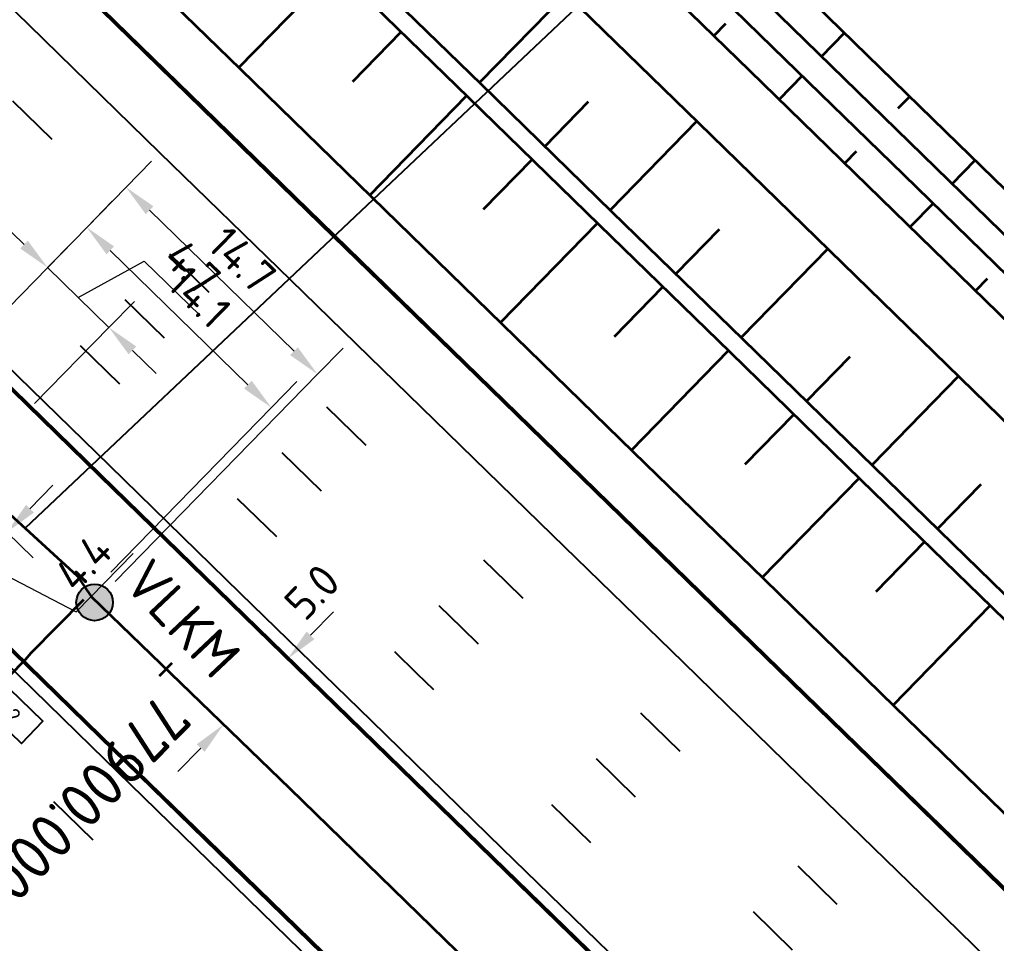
# Model space of a CAD drawing. Header units: metres. Extents: x 134219 to 139178, y 438661 to 444352.
# Drawn here: x 137358.9 to 137412.4, y 440360.5 to 440411.1 of the extents above; entities that cross this region are included whole.
import ezdxf
from ezdxf.enums import TextEntityAlignment as Align

# ---------------------------------------------------------------- set-up
doc = ezdxf.new("R2010")
doc.units = ezdxf.units.M
doc.linetypes.add('13strp', pattern=[4, 1, -3])
doc.linetypes.add('39strp', pattern=[12, 3, -9])
doc.layers.get('DEFPOINTS').update_dxf_attribs({"color": 193})
for name, color, linetype, lineweight in [('N-WE-KL-ET_HULPSTUK_MOF-S', 10, 'Continuous', 25), ('N-WE-KL-ET_LS_HULPSTUK_MOF-T18', 10, 'Continuous', 18), ('N-WE-KL-ET_LS_HULPSTUK_MOF-T25', 7, 'Continuous', 25), ('N-WE-KL-ET_LS_OV_KABEL-G', 10, 'KL-LS-OV-N', 35), ('N-WE-KL-ET_LS_OV_KABEL-M', 7, 'Continuous', 18), ('N-WE-KL-MONITORING-T18', 1, 'Continuous', 25), ('N-WE-VW-VS-S', 160, 'Continuous', 25), ('N-WE-VW-VS-T18', 10, 'Continuous', 18), ('N-WE-VW-VS-T25', 7, 'Continuous', 25), ('Utd-ondergr-nw', 8, '13strp', 35), ('X-XX-AL-AANPIJLING-S', 7, 'Continuous', 25)]:
    doc.layers.add(name, color=color, linetype=linetype, lineweight=lineweight)
doc.layers.add('N-WE-KL-MONITORING-T25', color=2, linetype='Continuous')
doc.layers.add('Utd-weg-nw', color=8, linetype='Continuous')
doc.styles.add('alm a2ee v011$0$rtw_iso', font='NLCS-ISO.ttf')
doc.styles.add('ISO18', font='NLCS-ISO.ttf')
doc.styles.add('ISO25', font='NLCS-ISO.ttf')
doc.styles.add('NLCS-ISO', font='NLCS-ISO.ttf')
doc.styles.add('NLCS_18', font='NLCS-ISO.ttf', dxfattribs={"height": 1.8})
doc.linetypes.add('KL-LS-OV-N', pattern='A,4,-1,[103,NLCS.SHX,S=0.75,R=0,X=0,Y=0],-1,4,-1.5,["0V",Standard,S=1,R=0,X=0,Y=-0.5],-3', length=14.5)
doc.dimstyles.new('NLCS_t18_pijl_Dimension_l3_h1', dxfattribs={"dimtxt": 1.8, "dimasz": 1.8, "dimexe": 2, "dimexo": 2, "dimgap": 0.7, "dimtad": 1, "dimdec": 1, "dimzin": 0, "dimdsep": 46, "dimtxsty": 'NLCS_18', "dimcen": 2.5, "dimdle": 2, "dimclrd": 256, "dimclre": 256, "dimclrt": 256, "dimadec": 1, "dimazin": 0, "dimtfac": 1, "dimtdec": 1, "dimtofl": 0, "dimtmove": 1, "dimatfit": 0, "dimfxl": 0, "dimtolj": 1, "dimtzin": 0, "dimlwd": 18, "dimlwe": 18, "dimarcsym": 0})

# ---------------------------------------------------------------- blocks, each defined once
blk = doc.blocks.new('SVW-TDI_HULP_DETECTIELUS-SO')
blk.add_line((0.5, 0.5), (0, 0))
at = {"color": 0, "linetype": 'ByBlock'}
blk.add_lwpolyline([(0.5, 2.192), (3.038, 2.192), (3.038, 0.5), (0.5, 0.5)], close=True, dxfattribs=at)
at = {"layer": 'N-WE-VW-VS-T18', "linetype": 'ByBlock', "style": 'NLCS-ISO', "flags": 1}
for tag, p in [('OMSCHRIJVING_LEGENDA', (7.741, -6.192)), ('NABIJ_PORTAAL', (7.741, -9.976)), ('LOCATIE', (7.741, -13.761)), ('RIJSTROKEN', (7.741, -17.545)), ('OVERIGE_OPMERKING(EN)_1', (7.741, -21.33)), ('OVERIGE_OPMERKING(EN)_2', (7.741, -25.114))]:
    blk.add_attdef(tag, p, '', height=1.8, dxfattribs=at)
at = {"layer": 'N-WE-VW-VS-T25', "linetype": 'ByBlock', "style": 'NLCS-ISO'}
blk.add_attdef('LUSNUMMER', text='', height=1.8, dxfattribs=at).set_placement((2.264, 1.346), align=Align.MIDDLE)
blk = doc.blocks.new('SKL-ET_HULP_VERGROTELUSKOPPELMOF-SO')
at = {"ltscale": 10}
h = blk.add_hatch(color=256, dxfattribs=at)
edge = h.paths.add_edge_path()
edge.add_arc((0, 0), 1, 0, 360)
blk.add_circle((0, 0), 1)
at = {"layer": 'N-WE-KL-ET_LS_HULPSTUK_MOF-T18', "style": 'NLCS-ISO', "flags": 1}
for tag, p in [('OMSCHRIJVING_LEGENDA', (0, -8.431)), ('CONSTRUCTIENUMMER', (0, -12.215)), ('LOCATIE', (0, -16)), ('AANTAL_LUSPAREN', (0, -19.784)), ('POSITIE_X', (0, -23.569)), ('POSITIE_Y', (0, -27.353)), ('OVERIGE_OPMERKING(EN)_1', (0, -31.138)), ('OVERIGE_OPMERKING(EN)_2', (0, -34.922))]:
    blk.add_attdef(tag, p, '', height=1.8, dxfattribs=at)
at = {"layer": 'N-WE-KL-ET_LS_HULPSTUK_MOF-T25', "style": 'NLCS-ISO'}
blk.add_attdef('SOORT_MOF', (0, 2.715), '', height=2.25, dxfattribs=at)
blk = doc.blocks.new('*D338')
at = {"layer": 'DEFPOINTS', "color": 0, "transparency": 16777216}
for p in [(137373.607, 440376.064), (137370.106, 440372.471), (137370.106, 440372.471)]:
    blk.add_point(p, dxfattribs=at)
at = {"layer": 'N-WE-KL-ET_LS_OV_KABEL-M', "linetype": 'Continuous', "lineweight": 18, "transparency": 16777216}
for p, q in [((137374.863, 440377.353), (137376.12, 440378.642)), ((137368.85, 440371.182), (137367.593, 440369.893))]:
    blk.add_line(p, q, dxfattribs=at)
at = {"layer": 'N-WE-KL-ET_LS_OV_KABEL-M', "lineweight": 18, "transparency": 16777216}
for p, q in [((137373.607, 440376.064), (137375.039, 440374.668)), ((137370.106, 440372.471), (137371.538, 440371.075))]:
    blk.add_line(p, q, dxfattribs=at)
at = {"layer": 'N-WE-KL-ET_LS_OV_KABEL-M', "transparency": 16777216}
for points in [[(137374.648, 440377.562), (137375.078, 440377.143), (137373.607, 440376.064)], [(137368.635, 440371.391), (137369.064, 440370.973), (137370.106, 440372.471)]]:
    blk.add_solid(points, dxfattribs=at)
at = {"layer": 'N-WE-KL-ET_LS_OV_KABEL-M', "transparency": 16777216, "insert": (137374.946, 440379.73), "char_height": 1.8, "attachment_point": 5, "rotation": 45.7374, "style": 'NLCS_18'}
blk.add_mtext('\\A1;5.0', dxfattribs=at)
blk = doc.blocks.new('*D355')
at = {"layer": 'DEFPOINTS', "color": 0, "transparency": 16777216}
for p in [(137364.763, 440401.885), (137375.244, 440391.648), (137375.244, 440391.648)]:
    blk.add_point(p, dxfattribs=at)
at = {"layer": 'N-WE-KL-ET_LS_OV_KABEL-M', "lineweight": 18, "transparency": 16777216}
for p, q in [((137364.763, 440401.885), (137366.16, 440403.315)), ((137375.244, 440391.648), (137376.642, 440393.078))]:
    blk.add_line(p, q, dxfattribs=at)
at = {"layer": 'N-WE-KL-ET_LS_OV_KABEL-M', "linetype": 'Continuous', "lineweight": 18, "transparency": 16777216}
blk.add_line((137366.051, 440400.627), (137373.957, 440392.905), dxfattribs=at)
at = {"layer": 'N-WE-KL-ET_LS_OV_KABEL-M', "transparency": 16777216}
for points in [[(137366.26, 440400.842), (137365.841, 440400.412), (137364.763, 440401.885)], [(137374.166, 440393.12), (137373.747, 440392.691), (137375.244, 440391.648)]]:
    blk.add_solid(points, dxfattribs=at)
at = {"layer": 'N-WE-KL-ET_LS_OV_KABEL-M', "transparency": 16777216, "insert": (137371.122, 440397.911), "char_height": 1.8, "attachment_point": 5, "rotation": 315.6757, "style": 'NLCS_18'}
blk.add_mtext('\\A1;14.7', dxfattribs=at)
blk = doc.blocks.new('*D356')
at = {"layer": 'DEFPOINTS', "color": 0, "transparency": 16777216}
for p in [(137362.616, 440399.686), (137372.721, 440389.817), (137372.721, 440389.817)]:
    blk.add_point(p, dxfattribs=at)
at = {"layer": 'N-WE-KL-ET_LS_OV_KABEL-M', "lineweight": 18, "transparency": 16777216}
for p, q in [((137362.616, 440399.686), (137364.013, 440401.117)), ((137372.721, 440389.817), (137374.118, 440391.247))]:
    blk.add_line(p, q, dxfattribs=at)
at = {"layer": 'N-WE-KL-ET_LS_OV_KABEL-M', "linetype": 'Continuous', "lineweight": 18, "transparency": 16777216}
blk.add_line((137363.904, 440398.429), (137371.433, 440391.074), dxfattribs=at)
at = {"layer": 'N-WE-KL-ET_LS_OV_KABEL-M', "transparency": 16777216}
for points in [[(137364.113, 440398.643), (137363.694, 440398.214), (137362.616, 440399.686)], [(137371.643, 440391.289), (137371.224, 440390.86), (137372.721, 440389.817)]]:
    blk.add_solid(points, dxfattribs=at)
at = {"layer": 'N-WE-KL-ET_LS_OV_KABEL-M', "transparency": 16777216, "insert": (137368.786, 440395.896), "char_height": 1.8, "attachment_point": 5, "rotation": 315.6757, "style": 'NLCS_18'}
blk.add_mtext('\\A1;14.1', dxfattribs=at)
blk = doc.blocks.new('*D357')
at = {"layer": 'DEFPOINTS', "color": 0, "transparency": 16777216}
for p in [(137360.469, 440397.488), (137363.828, 440394.207), (137363.828, 440394.207)]:
    blk.add_point(p, dxfattribs=at)
at = {"layer": 'N-WE-KL-ET_LS_OV_KABEL-M', "linetype": 'Continuous', "lineweight": 18, "transparency": 16777216}
for p, q in [((137359.181, 440398.746), (137357.893, 440400.003)), ((137362.148, 440395.847), (137365.756, 440397.845)), ((137365.756, 440397.845), (137368.818, 440394.855)), ((137360.469, 440397.488), (137363.828, 440394.207)), ((137365.116, 440392.949), (137366.404, 440391.691))]:
    blk.add_line(p, q, dxfattribs=at)
at = {"layer": 'N-WE-KL-ET_LS_OV_KABEL-M', "lineweight": 18, "transparency": 16777216}
for p, q in [((137360.469, 440397.488), (137361.866, 440398.919)), ((137363.828, 440394.207), (137365.226, 440395.637))]:
    blk.add_line(p, q, dxfattribs=at)
at = {"layer": 'N-WE-KL-ET_LS_OV_KABEL-M', "transparency": 16777216}
for points in [[(137359.391, 440398.96), (137358.971, 440398.531), (137360.469, 440397.488)], [(137365.326, 440393.164), (137364.906, 440392.734), (137363.828, 440394.207)]]:
    blk.add_solid(points, dxfattribs=at)
at = {"layer": 'N-WE-KL-ET_LS_OV_KABEL-M', "transparency": 16777216, "insert": (137368.405, 440397.494), "char_height": 1.8, "attachment_point": 5, "rotation": 315.6757, "style": 'NLCS_18'}
blk.add_mtext('\\A1;4.7', dxfattribs=at)
blk = doc.blocks.new('*D421')
at = {"layer": 'DEFPOINTS', "color": 0, "transparency": 16777216}
for p in [(137358.249, 440382.996), (137358.249, 440382.996), (137355.174, 440379.841)]:
    blk.add_point(p, dxfattribs=at)
at = {"layer": 'N-WE-KL-ET_LS_OV_KABEL-M', "linetype": 'Continuous', "lineweight": 18, "transparency": 16777216}
for p, q in [((137359.506, 440384.285), (137360.762, 440385.574)), ((137355.174, 440379.841), (137358.249, 440382.996)), ((137362.034, 440378.641), (137365.147, 440381.835)), ((137356.712, 440381.418), (137362.034, 440378.641)), ((137353.918, 440378.552), (137352.662, 440377.263))]:
    blk.add_line(p, q, dxfattribs=at)
at = {"layer": 'N-WE-KL-ET_LS_OV_KABEL-M', "lineweight": 18, "transparency": 16777216}
for p, q in [((137358.249, 440382.996), (137359.682, 440381.6)), ((137355.174, 440379.841), (137356.607, 440378.445))]:
    blk.add_line(p, q, dxfattribs=at)
at = {"layer": 'N-WE-KL-ET_LS_OV_KABEL-M', "transparency": 16777216}
for points in [[(137359.291, 440384.494), (137359.721, 440384.076), (137358.249, 440382.996)], [(137353.703, 440378.761), (137354.133, 440378.342), (137355.174, 440379.841)]]:
    blk.add_solid(points, dxfattribs=at)
at = {"layer": 'N-WE-KL-ET_LS_OV_KABEL-M', "transparency": 16777216, "insert": (137362.444, 440381.354), "char_height": 1.8, "attachment_point": 5, "rotation": 45.7374, "style": 'NLCS_18'}
blk.add_mtext('\\A1;4.4', dxfattribs=at)

msp = doc.modelspace()

# ---------------------------------------------------------------- linework, layer by layer
at = {"layer": 'N-WE-KL-ET_LS_OV_KABEL-G', "flags": 128}
for points, elevation in [([(137349.117, 440393.781), (137357.31, 440385.817), (137358.179, 440384.189), (137362.082, 440380.608), (137362.86, 440379.473), (137373.725, 440368.974), (137394.141, 440349.067), (137416.566, 440327.514), (137429.333, 440314.961), (137482.44, 440263.041), (137488.787, 440256.891), (137491.363, 440254.615), (137492.379, 440253.392), (137536.106, 440210.84), (137584.458, 440163.718), (137625.428, 440123.396), (137629.184, 440119.991), (137630.49, 440119.137), (137632.386, 440116.924), (137668.355, 440081.707), (137675.32, 440074.796), (137677.354, 440073.363), (137679.01, 440071.167), (137703.418, 440047.33), (137722.059, 440029.174), (137723.853, 440028.128), (137725.242, 440026.432), (137736.959, 440014.829), (137746.016, 440006.088), (137750.75, 440001.922), (137767.587, 439985.788), (137770.243, 439982.795), (137773.533, 439979.728), (137773.666, 439979.588)], 1.454), ([(137362.441, 440379.299), (137359.56, 440376.377), (137359.252, 440376.018), (137358.369, 440375.122)], 1.281)]:
    msp.add_lwpolyline(points, dxfattribs=dict(at, elevation=elevation))
at = {"layer": 'N-WE-KL-ET_LS_OV_KABEL-M'}
for points in [[(137352.599, 440389.43), (137364.763, 440401.885)], [(137359.761, 440390.042), (137363.828, 440394.207)], [(137363.925, 440380.81), (137372.721, 440389.817)]]:
    msp.add_lwpolyline(points, dxfattribs=at)
at = {"layer": 'N-WE-KL-ET_LS_OV_KABEL-M', "elevation": 1.201}
msp.add_lwpolyline([(137364.168, 440380.307), (137375.244, 440391.648)], dxfattribs=at)
at = {"layer": 'Utd-ondergr-nw', "color": 7, "linetype": 'Continuous'}
msp.add_line((137367.279, 440375.836), (137366.581, 440375.119), dxfattribs=at)
at = {"layer": 'Utd-ondergr-nw', "linetype": 'Continuous', "flags": 128}
for points in [[(137298.882, 440434.605), (137306.044, 440427.625), (137313.205, 440420.646), (137320.367, 440413.666), (137327.528, 440406.687), (137334.69, 440399.707), (137341.851, 440392.728), (137343.477, 440391.143), (137349.012, 440385.748), (137356.174, 440378.769), (137363.335, 440371.789), (137370.497, 440364.81), (137377.658, 440357.83), (137384.82, 440350.851), (137391.981, 440343.871), (137399.143, 440336.892), (137406.304, 440329.912), (137413.466, 440322.933), (137420.627, 440315.953), (137427.789, 440308.974)], [(137298.931, 440434.655), (137306.092, 440427.675), (137313.254, 440420.696), (137320.415, 440413.716), (137327.577, 440406.737), (137334.738, 440399.757), (137341.9, 440392.778), (137343.525, 440391.194), (137349.061, 440385.798), (137356.223, 440378.819), (137363.384, 440371.839), (137370.546, 440364.86), (137377.707, 440357.881), (137384.869, 440350.901), (137392.03, 440343.922), (137399.192, 440336.942), (137406.353, 440329.963), (137413.515, 440322.983), (137420.676, 440316.004), (137427.838, 440309.024)], [(137382.591, 440431.278), (137388.127, 440425.883), (137395.289, 440418.903), (137402.45, 440411.924), (137409.612, 440404.944), (137416.773, 440397.965), (137423.935, 440390.986), (137431.096, 440384.006), (137438.258, 440377.027), (137445.419, 440370.047), (137451.177, 440364.435)], [(137381.335, 440429.989), (137386.871, 440424.594), (137394.032, 440417.614), (137401.194, 440410.635), (137408.355, 440403.655), (137415.517, 440396.676), (137422.678, 440389.697), (137429.84, 440382.717), (137437.001, 440375.738), (137444.163, 440368.758), (137451.324, 440361.779), (137458.486, 440354.799), (137465.647, 440347.82), (137472.809, 440340.84), (137479.97, 440333.861), (137487.132, 440326.881), (137494.293, 440319.902), (137501.455, 440312.922)], [(137380.288, 440428.915), (137385.824, 440423.52), (137392.985, 440416.54), (137400.147, 440409.561), (137407.308, 440402.581), (137414.47, 440395.602), (137421.631, 440388.622), (137428.793, 440381.643), (137435.954, 440374.663), (137443.116, 440367.684), (137450.277, 440360.704), (137457.439, 440353.725), (137464.6, 440346.745), (137471.762, 440339.766), (137478.923, 440332.786), (137486.085, 440325.807), (137493.246, 440318.827), (137500.408, 440311.848)], [(137379.032, 440427.626), (137384.568, 440422.231), (137391.729, 440415.251), (137398.891, 440408.272), (137406.052, 440401.292), (137413.214, 440394.313), (137420.375, 440387.333), (137427.537, 440380.354), (137434.698, 440373.374), (137441.86, 440366.395), (137449.021, 440359.415), (137456.183, 440352.436), (137463.344, 440345.456), (137470.505, 440338.477), (137477.667, 440331.497), (137484.828, 440324.518), (137491.99, 440317.538), (137499.151, 440310.559)], [(137376.24, 440424.761), (137381.776, 440419.366), (137388.937, 440412.387), (137396.099, 440405.407), (137403.26, 440398.428), (137410.422, 440391.448), (137417.583, 440384.469), (137424.745, 440377.489), (137431.906, 440370.51), (137439.068, 440363.53), (137446.229, 440356.551), (137453.391, 440349.571), (137460.552, 440342.592), (137467.714, 440335.612), (137474.875, 440328.633), (137482.037, 440321.653), (137489.198, 440314.674), (137496.36, 440307.694), (137503.521, 440300.715)], [(137376.942, 440414.593), (137377.035, 440414.502), (137384.197, 440407.523), (137391.358, 440400.543), (137398.52, 440393.564), (137405.681, 440386.584), (137412.843, 440379.605), (137420.004, 440372.625), (137427.166, 440365.646), (137434.327, 440358.666), (137441.489, 440351.687), (137448.65, 440344.707), (137455.812, 440337.728), (137462.973, 440330.748), (137470.135, 440323.769), (137477.296, 440316.789), (137484.458, 440309.81), (137491.619, 440302.83), (137498.781, 440295.851)], [(137370.94, 440408.434), (137376.244, 440413.877)], [(137376.244, 440413.877), (137376.337, 440413.786), (137383.499, 440406.806), (137390.66, 440399.827), (137397.822, 440392.847), (137404.983, 440385.868), (137412.145, 440378.888), (137419.306, 440371.909), (137426.468, 440364.929), (137433.629, 440357.95), (137440.791, 440350.971), (137447.952, 440343.991), (137455.114, 440337.012), (137462.275, 440330.032), (137469.437, 440323.053), (137476.598, 440316.073), (137483.76, 440309.094), (137490.921, 440302.114), (137498.083, 440295.135), (137505.244, 440288.155)], [(137365.497, 440413.738), (137371.033, 440408.343), (137378.194, 440401.363), (137385.356, 440394.384), (137392.517, 440387.404), (137399.679, 440380.425), (137406.84, 440373.445), (137414.002, 440366.466), (137421.163, 440359.486), (137428.325, 440352.507), (137435.486, 440345.527), (137442.648, 440338.548), (137449.809, 440331.568), (137456.971, 440324.589), (137464.132, 440317.609), (137471.293, 440310.63), (137478.455, 440303.651), (137485.616, 440296.671), (137492.778, 440289.692), (137499.939, 440282.712)], [(137388.844, 440412.477), (137384.104, 440407.613)], [(137363.403, 440411.589), (137368.939, 440406.194), (137376.1, 440399.215), (137383.262, 440392.235), (137390.423, 440385.256), (137397.585, 440378.276), (137404.746, 440371.297), (137411.908, 440364.317), (137419.069, 440357.338), (137426.231, 440350.358), (137433.392, 440343.379), (137440.554, 440336.399), (137447.715, 440329.42), (137454.877, 440322.441), (137462.038, 440315.461), (137469.2, 440308.482), (137476.361, 440301.502), (137483.523, 440294.523), (137490.684, 440287.543), (137497.846, 440280.564), (137505.007, 440273.584)], [(137363.452, 440411.64), (137368.988, 440406.244), (137376.149, 440399.265), (137383.311, 440392.286), (137390.472, 440385.306), (137397.634, 440378.327), (137404.795, 440371.347), (137411.957, 440364.368), (137419.118, 440357.388), (137426.28, 440350.409), (137433.441, 440343.429), (137440.603, 440336.45), (137447.764, 440329.47), (137454.926, 440322.491), (137462.087, 440315.511), (137469.248, 440308.532), (137476.41, 440301.552), (137483.571, 440294.573), (137490.733, 440287.593), (137497.894, 440280.614), (137505.056, 440273.634)], [(137397.564, 440410.822), (137396.936, 440410.177)], [(137377.173, 440407.665), (137379.825, 440410.387)], [(137402.82, 440409.051), (137404.076, 440410.34)], [(137401.773, 440407.976), (137400.516, 440406.687)], [(137378.101, 440401.454), (137383.406, 440406.897)], [(137390.055, 440406.556), (137387.685, 440404.124)], [(137407.028, 440406.205), (137407.656, 440406.85)], [(137396.006, 440405.498), (137391.265, 440400.634)], [(137404.725, 440403.842), (137404.097, 440403.198)], [(137384.334, 440400.686), (137386.987, 440403.407)], [(137409.981, 440402.071), (137411.237, 440403.36)], [(137408.934, 440400.997), (137407.678, 440399.708)], [(137385.263, 440394.475), (137390.567, 440399.918)], [(137397.216, 440399.576), (137394.846, 440397.144)], [(137350.617, 440398.47), (137356.152, 440393.075), (137363.314, 440386.095), (137370.475, 440379.116), (137377.637, 440372.136), (137384.798, 440365.157), (137391.96, 440358.177), (137399.121, 440351.198), (137406.283, 440344.218), (137413.444, 440337.239), (137420.606, 440330.259), (137427.767, 440323.28), (137434.929, 440316.3), (137442.09, 440309.321), (137449.252, 440302.341), (137456.413, 440295.362), (137463.575, 440288.382), (137470.736, 440281.403), (137477.898, 440274.423), (137485.059, 440267.444), (137492.221, 440260.464), (137499.382, 440253.485)], [(137350.666, 440398.52), (137356.201, 440393.125), (137363.363, 440386.145), (137370.524, 440379.166), (137377.686, 440372.186), (137384.847, 440365.207), (137392.009, 440358.227), (137399.17, 440351.248), (137406.332, 440344.268), (137413.493, 440337.289), (137420.655, 440330.309), (137427.816, 440323.33), (137434.978, 440316.35), (137442.139, 440309.371), (137449.301, 440302.391), (137456.462, 440295.412), (137463.624, 440288.432), (137470.785, 440281.453), (137477.946, 440274.473), (137485.108, 440267.494), (137492.269, 440260.514), (137499.431, 440253.535)], [(137403.167, 440398.518), (137398.427, 440393.654)], [(137411.887, 440396.863), (137411.259, 440396.218)], [(137391.496, 440393.706), (137394.148, 440396.428)], [(137392.424, 440387.495), (137397.729, 440392.938)], [(137404.378, 440392.597), (137402.008, 440390.165)], [(137410.329, 440391.539), (137405.588, 440386.675)], [(137398.657, 440386.727), (137401.31, 440389.448)], [(137399.586, 440380.516), (137404.89, 440385.959)], [(137411.539, 440385.617), (137409.169, 440383.185)], [(137405.819, 440379.747), (137408.471, 440382.469)], [(137406.747, 440373.536), (137412.052, 440378.979)]]:
    msp.add_lwpolyline(points, dxfattribs=at)
at = {"layer": 'Utd-weg-nw', "linetype": '39strp', "flags": 128}
for points in [[(136109.368, 442069.932), (136109.925, 442069.034), (136115.2, 442060.539), (136120.475, 442052.043), (136125.75, 442043.548), (136131.025, 442035.052), (136136.3, 442026.556), (136141.575, 442018.061), (136146.85, 442009.565), (136152.125, 442001.07), (136157.399, 441992.574), (136162.674, 441984.078), (136167.949, 441975.583), (136173.224, 441967.087), (136178.499, 441958.592), (136183.774, 441950.096), (136189.049, 441941.601), (136194.324, 441933.105), (136199.599, 441924.609), (136204.874, 441916.114), (136210.149, 441907.618), (136215.424, 441899.123), (136220.699, 441890.627), (136225.974, 441882.131), (136231.249, 441873.636), (136236.524, 441865.14), (136241.798, 441856.645), (136247.073, 441848.149), (136252.348, 441839.653), (136257.623, 441831.158), (136262.898, 441822.662), (136268.173, 441814.167), (136273.448, 441805.671), (136278.723, 441797.176), (136283.998, 441788.68), (136289.273, 441780.184), (136294.548, 441771.689), (136299.823, 441763.193), (136305.098, 441754.698), (136310.373, 441746.202), (136315.648, 441737.706), (136320.922, 441729.211), (136326.197, 441720.715), (136331.472, 441712.22), (136336.747, 441703.724), (136342.022, 441695.228), (136347.297, 441686.733), (136352.572, 441678.237), (136357.847, 441669.742), (136363.122, 441661.246), (136368.397, 441652.75), (136373.672, 441644.255), (136378.947, 441635.759), (136384.222, 441627.264), (136389.497, 441618.768), (136394.772, 441610.273), (136400.046, 441601.777), (136405.321, 441593.281), (136410.596, 441584.786), (136415.871, 441576.29), (136421.146, 441567.795), (136426.421, 441559.299), (136431.696, 441550.803), (136436.971, 441542.308), (136442.246, 441533.812), (136447.521, 441525.317), (136452.796, 441516.821), (136458.071, 441508.325), (136463.346, 441499.83), (136468.621, 441491.334), (136473.896, 441482.839), (136479.171, 441474.343), (136484.445, 441465.847), (136489.72, 441457.352), (136494.995, 441448.856), (136500.27, 441440.361), (136505.545, 441431.865), (136510.82, 441423.37), (136516.095, 441414.874), (136521.37, 441406.378), (136526.645, 441397.883), (136531.92, 441389.387), (136537.195, 441380.892), (136542.47, 441372.396), (136547.745, 441363.9), (136553.02, 441355.405), (136558.295, 441346.909), (136563.569, 441338.414), (136568.844, 441329.918), (136574.119, 441321.422), (136579.394, 441312.927), (136584.669, 441304.431), (136589.944, 441295.936), (136595.219, 441287.44), (136600.494, 441278.944), (136605.769, 441270.449), (136611.044, 441261.953), (136616.319, 441253.458), (136621.594, 441244.962), (136626.869, 441236.467), (136632.144, 441227.971), (136637.419, 441219.475), (136642.694, 441210.98), (136647.968, 441202.484), (136653.243, 441193.989), (136658.518, 441185.493), (136663.793, 441176.997), (136669.068, 441168.502), (136674.343, 441160.006), (136679.618, 441151.511), (136684.893, 441143.015), (136690.168, 441134.519), (136695.443, 441126.024), (136700.718, 441117.528), (136705.993, 441109.033), (136711.268, 441100.537), (136716.543, 441092.041), (136721.818, 441083.546), (136726.267, 441076.38), (136727.093, 441075.05), (136732.37, 441066.553), (136737.653, 441058.055), (136742.945, 441049.559), (136748.25, 441041.066), (136753.571, 441032.578), (136758.912, 441024.098), (136764.276, 441015.629), (136769.666, 441007.171), (136775.085, 440998.728), (136780.537, 440990.302), (136786.026, 440981.895), (136791.554, 440973.509), (136797.125, 440965.147), (136802.742, 440956.811), (136805.569, 440952.654), (136808.409, 440948.504), (136814.127, 440940.229), (136817.066, 440936.02), (136819.901, 440931.988), (136825.73, 440923.785), (136831.614, 440915.621), (136837.552, 440907.497), (136843.543, 440899.412), (136849.589, 440891.367), (136855.688, 440883.363), (136861.84, 440875.4), (136868.045, 440867.478), (136874.303, 440859.598), (136880.614, 440851.759), (136886.976, 440843.963), (136893.39, 440836.209), (136899.856, 440828.498), (136906.373, 440820.831), (136912.941, 440813.207), (136919.56, 440805.627), (136926.229, 440798.091), (136932.948, 440790.6), (136939.717, 440783.154), (136941.326, 440781.399), (136946.535, 440775.754), (136953.397, 440768.4), (136960.3, 440761.089), (136967.241, 440753.82), (136974.217, 440746.59), (136981.224, 440739.396), (136988.26, 440732.235), (136995.322, 440725.104), (137002.407, 440718.002), (137009.511, 440710.924), (137016.632, 440703.869), (137023.767, 440696.834), (137030.913, 440689.815), (137038.068, 440682.81), (137045.227, 440675.815), (137046.66, 440674.418), (137052.39, 440668.829), (137058.859, 440662.524), (137059.552, 440661.848), (137066.714, 440654.869), (137073.875, 440647.889), (137081.037, 440640.91), (137088.198, 440633.93), (137095.359, 440626.951), (137100.373, 440622.065), (137102.521, 440619.971), (137109.682, 440612.992), (137116.844, 440606.012), (137124.005, 440599.033), (137131.167, 440592.053), (137138.328, 440585.074), (137145.49, 440578.094), (137152.651, 440571.115), (137159.813, 440564.135), (137166.974, 440557.156), (137174.136, 440550.177), (137181.297, 440543.197), (137188.459, 440536.218), (137195.62, 440529.238), (137202.782, 440522.259), (137209.943, 440515.279), (137217.105, 440508.3), (137224.266, 440501.32), (137231.428, 440494.341), (137238.589, 440487.361), (137245.751, 440480.382), (137252.912, 440473.402), (137260.074, 440466.423), (137267.235, 440459.443), (137274.396, 440452.464), (137281.558, 440445.484), (137288.719, 440438.505), (137295.881, 440431.525), (137303.042, 440424.546), (137310.204, 440417.566), (137317.365, 440410.587), (137324.527, 440403.607), (137331.688, 440396.628), (137338.85, 440389.648), (137340.475, 440388.064), (137346.011, 440382.669), (137353.173, 440375.689), (137360.334, 440368.71), (137367.496, 440361.73), (137374.657, 440354.751), (137381.819, 440347.771), (137388.98, 440340.792), (137396.142, 440333.812), (137403.303, 440326.833), (137410.465, 440319.854), (137417.626, 440312.874), (137424.788, 440305.895), (137431.949, 440298.915), (137439.111, 440291.936), (137446.272, 440284.956), (137453.433, 440277.977), (137460.595, 440270.997), (137467.756, 440264.018), (137474.918, 440257.038), (137482.079, 440250.059), (137489.241, 440243.079), (137496.402, 440236.1), (137503.564, 440229.12), (137510.725, 440222.141), (137517.887, 440215.161), (137525.048, 440208.182), (137532.21, 440201.202), (137539.371, 440194.223), (137546.533, 440187.243), (137550.758, 440183.125), (137553.694, 440180.264), (137560.856, 440173.284), (137568.017, 440166.305), (137575.179, 440159.325), (137582.34, 440152.346), (137589.502, 440145.366), (137596.663, 440138.387), (137603.825, 440131.407), (137610.986, 440124.428), (137618.148, 440117.448), (137625.309, 440110.469), (137632.47, 440103.49), (137639.632, 440096.51), (137646.793, 440089.531), (137653.955, 440082.551), (137661.116, 440075.572), (137668.278, 440068.592), (137675.439, 440061.613), (137682.601, 440054.633), (137689.762, 440047.654), (137696.924, 440040.674), (137697.497, 440040.116), (137704.085, 440033.695), (137711.247, 440026.715), (137718.408, 440019.736), (137725.57, 440012.756), (137732.731, 440005.777), (137739.893, 439998.797), (137747.054, 439991.818), (137754.216, 439984.838), (137761.377, 439977.859), (137768.539, 439970.879), (137775.7, 439963.9), (137782.862, 439956.92), (137790.023, 439949.941), (137797.185, 439942.961), (137804.346, 439935.982), (137811.507, 439929.002), (137818.669, 439922.023), (137825.83, 439915.043), (137832.992, 439908.064), (137840.153, 439901.084), (137847.315, 439894.105), (137854.476, 439887.125), (137861.638, 439880.146), (137868.799, 439873.167), (137875.961, 439866.187)], [(136106.01, 442068.704), (136106.952, 442067.188), (136112.227, 442058.693), (136117.501, 442050.197), (136122.776, 442041.701), (136128.051, 442033.206), (136133.326, 442024.71), (136138.601, 442016.215), (136143.876, 442007.719), (136149.151, 441999.223), (136154.426, 441990.728), (136159.701, 441982.232), (136164.976, 441973.737), (136170.251, 441965.241), (136175.526, 441956.745), (136180.801, 441948.25), (136186.076, 441939.754), (136191.351, 441931.259), (136196.625, 441922.763), (136201.9, 441914.268), (136207.175, 441905.772), (136212.45, 441897.276), (136217.725, 441888.781), (136223, 441880.285), (136228.275, 441871.79), (136233.55, 441863.294), (136238.825, 441854.798), (136244.1, 441846.303), (136249.375, 441837.807), (136254.65, 441829.312), (136259.925, 441820.816), (136265.2, 441812.32), (136270.475, 441803.825), (136275.75, 441795.329), (136281.024, 441786.834), (136286.299, 441778.338), (136291.574, 441769.843), (136296.849, 441761.347), (136302.124, 441752.851), (136307.399, 441744.356), (136312.674, 441735.86), (136317.949, 441727.365), (136323.224, 441718.869), (136328.499, 441710.373), (136333.774, 441701.878), (136339.049, 441693.382), (136344.324, 441684.887), (136349.599, 441676.391), (136354.874, 441667.895), (136360.148, 441659.4), (136365.423, 441650.904), (136370.698, 441642.409), (136375.973, 441633.913), (136381.248, 441625.417), (136386.523, 441616.922), (136391.798, 441608.426), (136397.073, 441599.931), (136402.348, 441591.435), (136407.623, 441582.94), (136412.898, 441574.444), (136418.173, 441565.948), (136423.448, 441557.453), (136428.723, 441548.957), (136433.998, 441540.462), (136439.273, 441531.966), (136444.547, 441523.47), (136449.822, 441514.975), (136455.097, 441506.479), (136460.372, 441497.984), (136465.647, 441489.488), (136470.922, 441480.992), (136476.197, 441472.497), (136481.472, 441464.001), (136486.747, 441455.506), (136492.022, 441447.01), (136497.297, 441438.514), (136502.572, 441430.019), (136507.847, 441421.523), (136513.122, 441413.028), (136518.397, 441404.532), (136523.671, 441396.037), (136528.946, 441387.541), (136534.221, 441379.045), (136539.496, 441370.55), (136544.771, 441362.054), (136550.046, 441353.559), (136555.321, 441345.063), (136560.596, 441336.567), (136565.871, 441328.072), (136571.146, 441319.576), (136576.421, 441311.081), (136581.696, 441302.585), (136586.971, 441294.089), (136592.246, 441285.594), (136597.521, 441277.098), (136602.796, 441268.603), (136608.07, 441260.107), (136613.345, 441251.611), (136618.62, 441243.116), (136623.895, 441234.62), (136629.17, 441226.125), (136634.445, 441217.629), (136639.72, 441209.134), (136644.995, 441200.638), (136650.27, 441192.142), (136655.545, 441183.647), (136660.82, 441175.151), (136666.095, 441166.656), (136671.37, 441158.16), (136676.645, 441149.664), (136681.92, 441141.169), (136687.194, 441132.673), (136692.469, 441124.178), (136697.744, 441115.682), (136703.019, 441107.186), (136708.294, 441098.691), (136713.569, 441090.195), (136718.844, 441081.7), (136723.294, 441074.533), (136724.119, 441073.204), (136729.397, 441064.706), (136734.681, 441056.206), (136739.975, 441047.706), (136745.283, 441039.209), (136750.608, 441030.716), (136755.953, 441022.23), (136761.321, 441013.752), (136766.717, 441005.286), (136772.143, 440996.832), (136777.603, 440988.395), (136783.1, 440979.975), (136788.637, 440971.576), (136794.218, 440963.199), (136799.845, 440954.847), (136802.678, 440950.682), (136805.523, 440946.524), (136811.254, 440938.23), (136814.2, 440934.011), (136817.042, 440929.97), (136822.884, 440921.748), (136828.781, 440913.565), (136834.733, 440905.422), (136840.738, 440897.319), (136846.798, 440889.255), (136852.911, 440881.233), (136859.078, 440873.251), (136865.297, 440865.311), (136871.57, 440857.412), (136877.895, 440849.555), (136884.272, 440841.741), (136890.701, 440833.969), (136897.182, 440826.24), (136903.714, 440818.555), (136910.297, 440810.913), (136916.931, 440803.316), (136923.616, 440795.763), (136930.351, 440788.254), (136937.135, 440780.791), (136938.747, 440779.032), (136943.969, 440773.374), (136950.845, 440766.004), (136957.762, 440758.679), (136964.716, 440751.397), (136971.704, 440744.154), (136978.723, 440736.948), (136985.769, 440729.777), (136992.84, 440722.637), (136999.933, 440715.526), (137007.044, 440708.441), (137014.172, 440701.38), (137021.312, 440694.339), (137028.463, 440687.316), (137035.621, 440680.307), (137042.783, 440673.311), (137044.215, 440671.913), (137049.947, 440666.323), (137056.416, 440660.017), (137057.109, 440659.342), (137064.271, 440652.362), (137071.432, 440645.383), (137078.594, 440638.403), (137085.755, 440631.424), (137092.917, 440624.444), (137097.93, 440619.559), (137100.078, 440617.465), (137107.24, 440610.485), (137114.401, 440603.506), (137121.563, 440596.526), (137128.724, 440589.547), (137135.886, 440582.567), (137143.047, 440575.588), (137150.209, 440568.608), (137157.37, 440561.629), (137164.531, 440554.649), (137171.693, 440547.67), (137178.854, 440540.691), (137186.016, 440533.711), (137193.177, 440526.732), (137200.339, 440519.752), (137207.5, 440512.773), (137214.662, 440505.793), (137221.823, 440498.814), (137228.985, 440491.834), (137236.146, 440484.855), (137243.308, 440477.875), (137250.469, 440470.896), (137257.631, 440463.916), (137264.792, 440456.937), (137271.954, 440449.957), (137279.115, 440442.978), (137286.277, 440435.998), (137293.438, 440429.019), (137300.6, 440422.039), (137307.761, 440415.06), (137314.923, 440408.08), (137322.084, 440401.101), (137329.246, 440394.121), (137336.407, 440387.142), (137338.033, 440385.558), (137343.568, 440380.162), (137350.73, 440373.183), (137357.891, 440366.203), (137365.053, 440359.224), (137372.214, 440352.244), (137379.376, 440345.265), (137386.537, 440338.285), (137393.699, 440331.306), (137400.86, 440324.326), (137408.022, 440317.347), (137415.183, 440310.368), (137422.345, 440303.388), (137429.506, 440296.409), (137436.668, 440289.429), (137443.829, 440282.45), (137450.991, 440275.47), (137458.152, 440268.491), (137465.314, 440261.511), (137472.475, 440254.532), (137479.637, 440247.552), (137486.798, 440240.573), (137493.96, 440233.593), (137501.121, 440226.614), (137508.283, 440219.634), (137515.444, 440212.655), (137522.605, 440205.675), (137529.767, 440198.696), (137536.928, 440191.716), (137544.09, 440184.737), (137548.315, 440180.619), (137551.251, 440177.757), (137558.413, 440170.778), (137565.574, 440163.798), (137572.736, 440156.819), (137579.897, 440149.839), (137587.059, 440142.86), (137594.22, 440135.88), (137601.382, 440128.901), (137608.543, 440121.921), (137615.705, 440114.942), (137622.866, 440107.962), (137630.028, 440100.983), (137637.189, 440094.004), (137644.351, 440087.024), (137651.512, 440080.045), (137658.674, 440073.065), (137665.835, 440066.086), (137672.997, 440059.106), (137680.158, 440052.127), (137687.32, 440045.147), (137694.481, 440038.168), (137695.054, 440037.609), (137701.642, 440031.188), (137708.804, 440024.209), (137715.965, 440017.229), (137723.127, 440010.25), (137730.288, 440003.27), (137737.45, 439996.291), (137744.611, 439989.311), (137751.773, 439982.332), (137758.934, 439975.352), (137766.096, 439968.373), (137773.257, 439961.393), (137780.419, 439954.414), (137787.58, 439947.434), (137794.742, 439940.455), (137801.903, 439933.475), (137809.065, 439926.496), (137816.226, 439919.516), (137823.388, 439912.537), (137830.549, 439905.557), (137837.711, 439898.578), (137844.872, 439891.598), (137852.034, 439884.619), (137859.195, 439877.639), (137866.357, 439870.66), (137873.518, 439863.681)], [(137358.552, 440406.612), (137364.088, 440401.217), (137371.25, 440394.238), (137378.411, 440387.258), (137385.573, 440380.279), (137392.734, 440373.299), (137399.896, 440366.32), (137407.057, 440359.34), (137414.219, 440352.361), (137421.38, 440345.381), (137428.541, 440338.402), (137435.703, 440331.422), (137442.864, 440324.443), (137450.026, 440317.463), (137457.187, 440310.484), (137464.349, 440303.504), (137471.51, 440296.525), (137478.672, 440289.545), (137485.833, 440282.566), (137492.995, 440275.586), (137500.156, 440268.607), (137507.318, 440261.627), (137514.479, 440254.648), (137521.641, 440247.668), (137528.802, 440240.689), (137535.964, 440233.709), (137543.125, 440226.73), (137550.287, 440219.751), (137557.448, 440212.771), (137564.61, 440205.792), (137568.835, 440201.674), (137571.771, 440198.812), (137578.933, 440191.833), (137586.094, 440184.853), (137593.256, 440177.874), (137600.417, 440170.894), (137607.578, 440163.915), (137614.74, 440156.935), (137621.901, 440149.956), (137629.063, 440142.976), (137636.224, 440135.997), (137643.386, 440129.017), (137650.547, 440122.038), (137657.709, 440115.058), (137664.87, 440108.079), (137672.032, 440101.099), (137679.193, 440094.12), (137686.355, 440087.14), (137693.516, 440080.161), (137700.678, 440073.181), (137707.839, 440066.202), (137715.001, 440059.222), (137715.574, 440058.664), (137722.162, 440052.243), (137729.324, 440045.263), (137736.485, 440038.284), (137743.647, 440031.304), (137750.808, 440024.325), (137757.97, 440017.345), (137765.131, 440010.366), (137772.293, 440003.387), (137779.454, 439996.407), (137786.615, 439989.428), (137793.777, 439982.448), (137800.938, 439975.469), (137808.1, 439968.489), (137815.261, 439961.51), (137822.423, 439954.53), (137829.584, 439947.551), (137836.746, 439940.571), (137843.907, 439933.592), (137851.069, 439926.612), (137858.23, 439919.633), (137865.392, 439912.653), (137872.553, 439905.674), (137879.715, 439898.694), (137886.876, 439891.715), (137894.038, 439884.735), (137901.199, 439877.756), (137908.361, 439870.776), (137915.522, 439863.797), (137922.684, 439856.817), (137929.845, 439849.838), (137935.288, 439844.533), (137937.007, 439842.858), (137944.168, 439835.879), (137951.33, 439828.899), (137958.491, 439821.92), (137961.549, 439818.939), (137965.647, 439814.948), (137972.804, 439807.988), (137979.968, 439801.035), (137987.139, 439794.089), (137994.317, 439787.15), (138001.502, 439780.218), (138008.694, 439773.294), (138015.893, 439766.376), (138020.234, 439762.212), (138023.103, 439759.461), (138030.321, 439752.541), (138037.539, 439745.62), (138044.758, 439738.699), (138051.976, 439731.779), (138059.194, 439724.858), (138066.413, 439717.937), (138073.359, 439711.277)], [(137356.11, 440404.106), (137361.645, 440398.711), (137368.807, 440391.731), (137375.968, 440384.752), (137383.13, 440377.772), (137390.291, 440370.793), (137397.453, 440363.813), (137404.614, 440356.834), (137411.776, 440349.854), (137418.937, 440342.875), (137426.099, 440335.895), (137433.26, 440328.916), (137440.422, 440321.936), (137447.583, 440314.957), (137454.745, 440307.977), (137461.906, 440300.998), (137469.068, 440294.018), (137476.229, 440287.039), (137483.39, 440280.059), (137490.552, 440273.08), (137497.713, 440266.1), (137504.875, 440259.121), (137512.036, 440252.141), (137519.198, 440245.162), (137526.359, 440238.182), (137533.521, 440231.203), (137540.682, 440224.223), (137547.844, 440217.244), (137555.005, 440210.265), (137562.167, 440203.285), (137566.392, 440199.167), (137569.328, 440196.306), (137576.49, 440189.326), (137583.651, 440182.347), (137590.813, 440175.367), (137597.974, 440168.388), (137605.136, 440161.408), (137612.297, 440154.429), (137619.459, 440147.449), (137626.62, 440140.47), (137633.782, 440133.49), (137640.943, 440126.511), (137648.105, 440119.531), (137655.266, 440112.552), (137662.427, 440105.572), (137669.589, 440098.593), (137676.75, 440091.613), (137683.912, 440084.634), (137691.073, 440077.654), (137698.235, 440070.675), (137705.396, 440063.695), (137712.558, 440056.716), (137713.131, 440056.158), (137719.719, 440049.736), (137726.881, 440042.757), (137734.042, 440035.777), (137741.204, 440028.798), (137748.365, 440021.818), (137755.527, 440014.839), (137762.688, 440007.859), (137769.85, 440000.88), (137777.011, 439993.9), (137784.173, 439986.921), (137791.334, 439979.942), (137798.496, 439972.962), (137805.657, 439965.983), (137812.819, 439959.003), (137819.98, 439952.024), (137827.142, 439945.044), (137834.303, 439938.065), (137841.464, 439931.085), (137848.626, 439924.106), (137855.787, 439917.126), (137862.949, 439910.147), (137870.11, 439903.167), (137877.272, 439896.188), (137884.433, 439889.208), (137891.595, 439882.229), (137898.756, 439875.249), (137905.918, 439868.27), (137913.079, 439861.29), (137920.241, 439854.311), (137927.402, 439847.331), (137932.845, 439842.027), (137934.564, 439840.352), (137941.725, 439833.372), (137948.887, 439826.393), (137956.048, 439819.413), (137959.106, 439816.433), (137963.205, 439812.44), (137970.365, 439805.477), (137977.532, 439798.522), (137984.705, 439791.573), (137991.886, 439784.632), (137999.073, 439777.698), (138006.268, 439770.771), (138013.469, 439763.852), (138017.812, 439759.686), (138020.681, 439756.935), (138027.899, 439750.014), (138035.117, 439743.094), (138042.335, 439736.173), (138049.554, 439729.252), (138056.772, 439722.331), (138063.99, 439715.411), (138070.937, 439708.751)], [(137353.667, 440401.599), (137359.203, 440396.204), (137366.364, 440389.225), (137373.525, 440382.245), (137380.687, 440375.266), (137387.848, 440368.286), (137395.01, 440361.307), (137402.171, 440354.327), (137409.333, 440347.348), (137416.494, 440340.368), (137423.656, 440333.389), (137430.817, 440326.409), (137437.979, 440319.43), (137445.14, 440312.45), (137452.302, 440305.471), (137459.463, 440298.491), (137466.625, 440291.512), (137473.786, 440284.532), (137480.948, 440277.553), (137488.109, 440270.573), (137495.271, 440263.594), (137502.432, 440256.614), (137509.594, 440249.635), (137516.755, 440242.655), (137523.917, 440235.676), (137531.078, 440228.696), (137538.24, 440221.717), (137545.401, 440214.737), (137552.562, 440207.758), (137559.724, 440200.779), (137563.949, 440196.661), (137566.885, 440193.799), (137574.047, 440186.82), (137581.208, 440179.84), (137588.37, 440172.861), (137595.531, 440165.881), (137602.693, 440158.902), (137609.854, 440151.922), (137617.016, 440144.943), (137624.177, 440137.963), (137631.339, 440130.984), (137638.5, 440124.004), (137645.662, 440117.025), (137652.823, 440110.045), (137659.985, 440103.066), (137667.146, 440096.086), (137674.308, 440089.107), (137681.469, 440082.127), (137688.631, 440075.148), (137695.792, 440068.168), (137702.954, 440061.189), (137710.115, 440054.209), (137710.688, 440053.651), (137717.277, 440047.23), (137724.438, 440040.25), (137731.599, 440033.271), (137738.761, 440026.291), (137745.922, 440019.312), (137753.084, 440012.332), (137760.245, 440005.353), (137767.407, 439998.373), (137774.568, 439991.394), (137781.73, 439984.414), (137788.891, 439977.435), (137796.053, 439970.456), (137803.214, 439963.476), (137810.376, 439956.497), (137817.537, 439949.517), (137824.699, 439942.538), (137831.86, 439935.558), (137839.022, 439928.579), (137846.183, 439921.599), (137853.345, 439914.62), (137860.506, 439907.64), (137867.668, 439900.661), (137874.829, 439893.681), (137881.991, 439886.702), (137889.152, 439879.722), (137896.314, 439872.743), (137903.475, 439865.763), (137910.636, 439858.784), (137917.798, 439851.804), (137924.959, 439844.825), (137930.402, 439839.52), (137932.121, 439837.845), (137939.282, 439830.866), (137946.444, 439823.886), (137953.605, 439816.907), (137956.664, 439813.926), (137960.764, 439809.932), (137967.926, 439802.967), (137975.095, 439796.009), (137982.272, 439789.058), (137989.455, 439782.115), (137996.645, 439775.178), (138003.842, 439768.249), (138011.045, 439761.327), (138015.389, 439757.159), (138018.258, 439754.409), (138025.477, 439747.488), (138032.695, 439740.567), (138039.913, 439733.646), (138047.132, 439726.726), (138054.35, 439719.805), (138061.568, 439712.884), (138068.514, 439706.225)]]:
    msp.add_lwpolyline(points, dxfattribs=at)
at = {"layer": 'Utd-weg-nw', "linetype": 'Continuous', "flags": 128}
for points in [[(137302.147, 440466.611), (137309.309, 440459.631), (137316.47, 440452.652), (137323.632, 440445.672), (137330.793, 440438.693), (137337.955, 440431.713), (137345.116, 440424.734), (137352.278, 440417.754), (137359.439, 440410.775), (137361.065, 440409.19)], [(137298.394, 440434.103), (137305.555, 440427.124), (137312.717, 440420.144), (137319.878, 440413.165), (137327.039, 440406.185), (137334.201, 440399.206), (137341.362, 440392.226), (137342.988, 440390.642), (137348.524, 440385.247), (137355.685, 440378.268), (137362.847, 440371.288), (137370.008, 440364.309), (137377.17, 440357.329), (137384.331, 440350.35), (137391.493, 440343.37), (137398.654, 440336.391), (137405.816, 440329.411), (137412.977, 440322.432), (137420.139, 440315.452), (137427.3, 440308.473)], [(137361.065, 440409.19), (137366.601, 440403.795), (137373.762, 440396.816), (137380.924, 440389.836), (137388.085, 440382.857), (137395.247, 440375.877), (137402.408, 440368.898), (137409.57, 440361.918), (137416.731, 440354.939), (137423.893, 440347.959), (137431.054, 440340.98), (137438.216, 440334), (137445.377, 440327.021), (137452.539, 440320.041), (137459.7, 440313.062), (137466.861, 440306.082), (137474.023, 440299.103), (137481.184, 440292.123), (137488.346, 440285.144), (137495.507, 440278.165), (137502.669, 440271.185)], [(137351.154, 440399.021), (137356.69, 440393.626), (137363.851, 440386.646), (137371.013, 440379.667), (137378.174, 440372.687), (137385.336, 440365.708), (137392.497, 440358.729), (137399.659, 440351.749), (137406.82, 440344.77), (137413.982, 440337.79), (137421.143, 440330.811), (137428.305, 440323.831), (137435.466, 440316.852), (137442.628, 440309.872), (137449.789, 440302.893), (137456.951, 440295.913), (137464.112, 440288.934), (137471.274, 440281.954), (137478.435, 440274.975), (137485.597, 440267.995), (137492.758, 440261.016), (137499.92, 440254.036)]]:
    msp.add_lwpolyline(points, dxfattribs=at)
at = {"layer": 'X-XX-AL-AANPIJLING-S'}
msp.add_line((137441.236, 440460.721), (137359.24, 440383.215), dxfattribs=at)

# ---------------------------------------------------------------- block references
at = {"layer": 'N-WE-KL-ET_HULPSTUK_MOF-S'}
ref = msp.add_blockref('SKL-ET_HULP_VERGROTELUSKOPPELMOF-SO', (137363.042, 440379.154, 1.201), dxfattribs=at)
ref.add_attrib('SOORT_MOF', 'VLKM', (137364.509, 440380.17, 1.201), dxfattribs={"layer": 'N-WE-KL-MONITORING-T25', "height": 2.25, "rotation": 313.3873, "style": 'ISO25'})
at = {"layer": 'N-WE-VW-VS-S'}
ref = msp.add_blockref('SVW-TDI_HULP_DETECTIELUS-SO', (137358.369, 440375.122), dxfattribs=dict(at, xscale=-1, rotation=136.035019755314))
ref.add_attrib('LUSNUMMER', '?.2', dxfattribs={"layer": 'N-WE-KL-MONITORING-T18', "height": 0.9, "rotation": 316.035, "style": 'ISO18'}).set_placement((137358.265, 440373.214), align=Align.MIDDLE_CENTER)

# ---------------------------------------------------------------- texts
at = {"layer": 'Utd-ondergr-nw', "color": 7, "style": 'alm a2ee v011$0$rtw_iso'}
msp.add_text('77900.000', height=2.5, rotation=225.7374, dxfattribs=at).set_placement((137366.679, 440374.325))

# ---------------------------------------------------------------- dimensions: what is measured, and where the dimension line sits
at = {"layer": 'N-WE-KL-ET_LS_OV_KABEL-M'}
for p1, p2, picture, middle in [((137364.763, 440401.885), (137375.244, 440391.648), '*D355', (137371.122, 440397.911)), ((137362.616, 440399.686), (137372.721, 440389.817), '*D356', (137368.786, 440395.896)), ((137360.469, 440397.488), (137363.828, 440394.207), '*D357', (137367.375, 440398.501)), ((137355.174, 440379.841), (137358.249, 440382.996), '*D421', (137361.376, 440380.259))]:
    dim = msp.add_aligned_dim(p1=p1, p2=p2, distance=0, dimstyle='NLCS_t18_pijl_Dimension_l3_h1', dxfattribs=at)
    dim.commit()
    dim.dimension.update_dxf_attribs({"geometry": picture, "text_midpoint": middle})
dim = msp.add_linear_dim(base=(137370.106, 440372.471), p1=(137373.607, 440376.064), p2=(137370.106, 440372.471), angle=225.7374, dimstyle='NLCS_t18_pijl_Dimension_l3_h1', dxfattribs=at)
dim.commit()
dim.dimension.update_dxf_attribs({"geometry": '*D338', "text_midpoint": (137376.092, 440378.614), "dimtype": 161})

doc.saveas('drawing.dxf')
